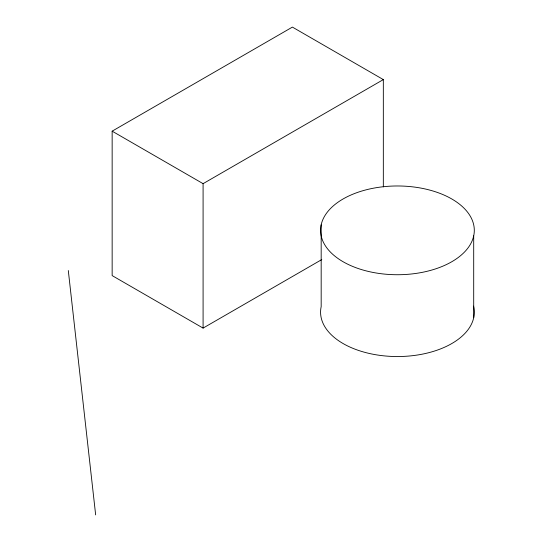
<?xml version="1.0" encoding="UTF-8"?>
<svg xmlns="http://www.w3.org/2000/svg" width="542" height="542" viewBox="0 0 542 542"><rect width="100%" height="100%" fill="white"/><g stroke="black" fill="none" stroke-linecap="round" stroke-linejoin="round"><path stroke-width="0.81" d="M321.785 259.571L203.087 328.1L112.153 275.6L112.153 131.164L292.402 27.1L383.329 79.599L383.329 186.868M112.153 131.164L203.087 183.663L383.329 79.599M68.299 270.539L95.656 514.9M473.701 235.878A76.862 44.376 0 0 1 351.013 265.722A76.862 44.376 0 0 1 367.598 189.456A76.862 44.376 0 0 1 473.701 235.878L473.701 317.693M321.176 224.828L321.176 306.637A76.862 44.376 0 0 0 397.903 356.541A76.862 44.376 0 0 0 473.586 306.108M203.087 183.663L203.087 328.1"/></g></svg>
